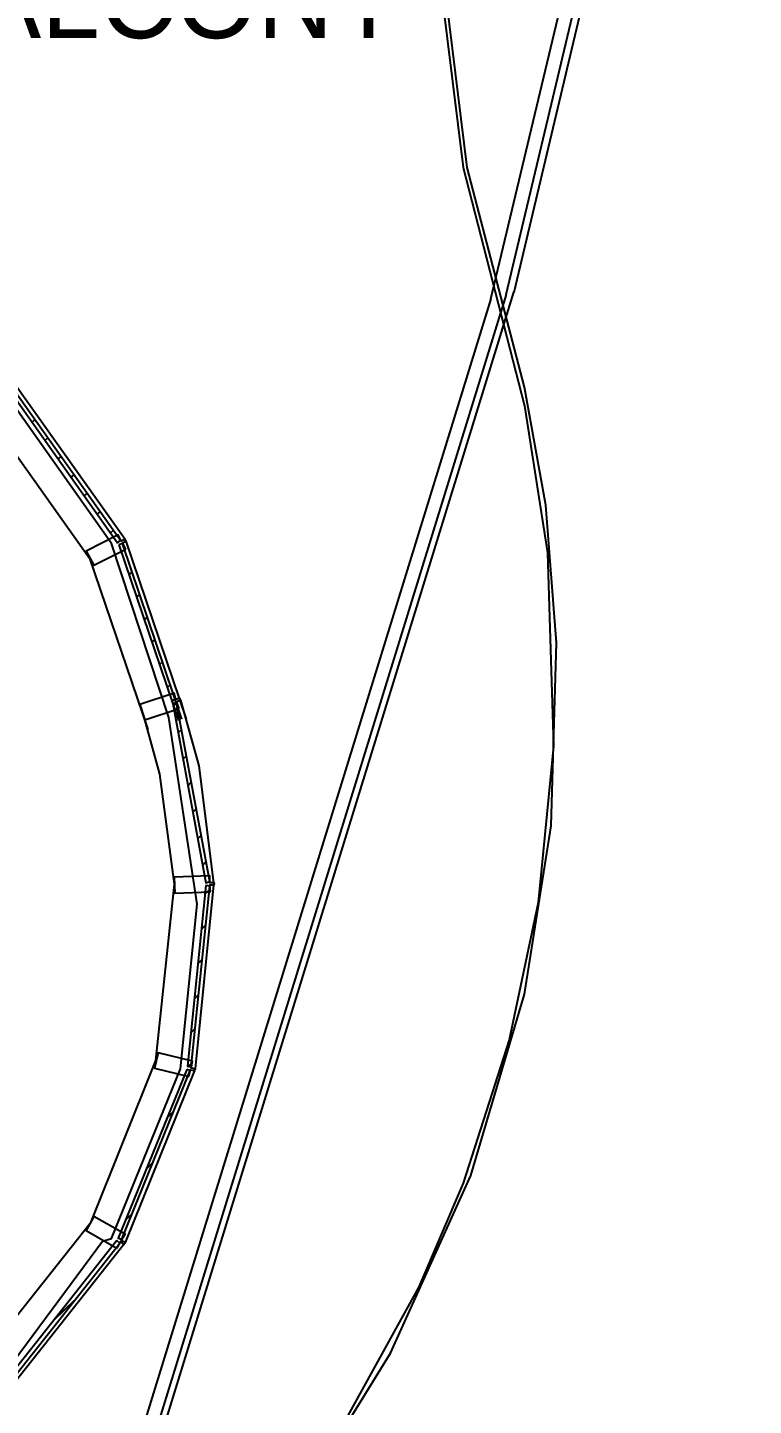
# Model space of a CAD drawing. Header units: feet. Extents: x -84 to 198, y -22 to 181.
# Drawn here: x 120.16 to 135.35, y 35.47 to 64.33 of the extents above; entities that cross this region are included whole.
import ezdxf
from ezdxf.enums import TextEntityAlignment as Align

# ---------------------------------------------------------------- set-up
doc = ezdxf.new("R2010")
doc.units = ezdxf.units.FT
for name, color, linetype in [('A-AREA-UNIDAD', 30, 'CONTINUOUS'), ('A-LINEA', 7, 'CONTINUOUS'), ('A-TEXTO-PDF', 3, 'CONTINUOUS')]:
    doc.layers.add(name, color=color, linetype=linetype)

msp = doc.modelspace()

# ---------------------------------------------------------------- linework, layer by layer
at = {"layer": 'A-AREA-UNIDAD'}
for points in [[(128.832, 65.0133), (129.28, 61.4044), (130.56, 56.4089), (131.04, 53.3333), (131.168, 49.28), (130.848, 46.0089), (130.24, 43.1289), (129.28, 40.1244), (128.352, 37.9556), (126.672, 34.9156)], [(125.952, 33.6356), (127.76, 36.5689), (129.44, 40.2844), (130.56, 44.0889), (131.12, 47.6089), (131.232, 51.4489), (131.008, 54.3289), (130.56, 56.8), (129.36, 61.4044), (128.928, 64.9244)], [(116.56, 33.5644), (119.6, 36.0356), (121.728, 38.9156), (121.92, 38.9689), (123.36, 42.5244), (123.712, 45.9733), (123.12, 49.8844), (121.92, 53.5289), (119.68, 56.6933), (117.2, 58.4889), (116.96, 59.1289), (116.832, 58.4889), (116.512, 58.2933), (113.68, 58.9689), (113.44, 59.1644), (113.568, 59.7333), (112.56, 59.7333), (109.52, 60.48), (108.88, 60.48), (108.8, 60.7644), (104.56, 61.6533), (100.88, 62.6489), (100.32, 62.6489), (98.848, 56.64)]]:
    msp.add_lwpolyline(points, dxfattribs=at)
at = {"layer": 'A-LINEA'}
for p, q in [((136.2784, 85.7137), (129.8533, 58.6431)), ((136.5216, 85.4857), (130.173, 58.7375)), ((136.6481, 85.3763), (130.3393, 58.7828)), ((136.6481, 85.3763), (130.3393, 58.7828)), ((120.416, 27.9992), (129.8657, 58.649)), ((120.6271, 27.7412), (130.1854, 58.7435)), ((120.7285, 27.6071), (130.3389, 58.7925)), ((120.7285, 27.6071), (130.3389, 58.7925)), ((119.92, 56.8311), (122.2, 53.6178)), ((119.2933, 56.2711), (121.4533, 53.2178)), ((120.2533, 56.0711), (120.32, 56.1244)), ((120.52, 55.6844), (120.5867, 55.7378)), ((120.8, 55.2978), (120.8667, 55.3511)), ((121.0667, 54.9111), (121.1333, 54.9644)), ((121.3467, 54.5244), (121.4133, 54.5778)), ((121.6133, 54.1378), (121.68, 54.1911)), ((121.8933, 53.7511), (121.96, 53.8044)), ((122.0667, 53.4978), (123.32, 49.8178)), ((122.2, 53.6044), (122.2133, 53.5911)), ((122.2133, 53.5911), (122.2133, 53.5911)), ((122.2133, 53.5778), (123.48, 49.8444)), ((121.4533, 53.2178), (122.68, 49.6311)), ((122.12, 53.3378), (122.1867, 53.3911)), ((122.28, 52.8711), (122.3467, 52.9244)), ((122.44, 52.4044), (122.5067, 52.4578)), ((122.6, 51.9244), (122.6667, 51.9778)), ((122.76, 51.4578), (122.8267, 51.5111)), ((122.92, 50.9911), (122.9867, 51.0444)), ((123.08, 50.5111), (123.1467, 50.5644)), ((123.1867, 50.2311), (123.2533, 50.2711)), ((123.36, 50.2578), (123.36, 50.2578)), ((123.36, 50.2444), (123.7467, 48.8711)), ((122.5733, 49.9644), (122.92, 48.6978)), ((123.2133, 50.1244), (123.28, 50.1911)), ((123.24, 50.0444), (123.3067, 50.0978)), ((123.32, 49.5644), (123.3867, 49.6311)), ((123.4133, 49.0178), (123.4933, 49.0844)), ((123.7467, 48.8711), (124.0533, 46.4178)), ((122.92, 48.6978), (123.2267, 46.3911)), ((123.52, 48.4578), (123.5867, 48.5244)), ((123.6133, 47.8978), (123.6933, 47.9644)), ((123.72, 47.3378), (123.7867, 47.4044)), ((123.8267, 46.7911), (123.8933, 46.8578)), ((123.2267, 46.3911), (122.84, 42.6978)), ((124.0533, 46.3778), (123.6667, 42.5244)), ((123.8667, 46.1778), (123.96, 46.2578)), ((124.0667, 46.4044), (124.0667, 46.3911)), ((124.0667, 46.4044), (124.0667, 46.4044)), ((123.8, 45.4444), (123.8933, 45.5378)), ((123.72, 44.7244), (123.8133, 44.8044)), ((123.6533, 43.9911), (123.7467, 44.0844)), ((123.5733, 43.2711), (123.6667, 43.3644)), ((122.84, 42.6978), (121.4667, 39.2844)), ((123.6533, 42.4844), (122.2, 38.8844)), ((123.52, 42.5644), (123.5867, 42.6311)), ((123.6667, 42.4978), (123.6533, 42.4978)), ((123.6667, 42.5111), (123.6667, 42.4978)), ((123.0667, 41.4844), (123.2133, 41.6311)), ((122.64, 40.4178), (122.7867, 40.5644)), ((121.4667, 39.2844), (119.16, 36.3644)), ((122.2, 39.3511), (122.3467, 39.4844)), ((122.1733, 38.8444), (119.7733, 35.8044)), ((122.1867, 38.8711), (122.1867, 38.8578)), ((122.1867, 38.8711), (122.1867, 38.8711)), ((120.7067, 37.2578), (121.1333, 37.6711))]:
    msp.add_line(p, q, dxfattribs=at)
for points in [[(119.8, 56.7111), (122.04, 53.5378), (122.1067, 53.5911), (119.8667, 56.7511)], [(122.2133, 53.4044), (122.1467, 53.5378), (122.2133, 53.5778), (122.2, 53.6178), (122.12, 53.5778), (122.0533, 53.7111), (121.3867, 53.3644), (121.5467, 53.0711), (122.2133, 53.4044)], [(123.3867, 49.8444), (122.1467, 53.5244), (122.0667, 53.4978)], [(123.3333, 50.0711), (123.28, 50.2178), (123.36, 50.2444), (123.3467, 50.2844), (123.2667, 50.2578), (123.2267, 50.3911), (122.5067, 50.1511), (122.6133, 49.8311), (123.3333, 50.0711)], [(123.2, 50.1778), (123.8933, 46.4178), (123.9733, 46.4444), (123.28, 50.1911), (123.2, 50.1778)], [(123.9867, 46.2311), (123.9733, 46.3778), (124.0667, 46.3778), (124.0667, 46.4178), (123.9733, 46.4178), (123.9733, 46.5644), (123.2267, 46.5378), (123.24, 46.2044), (123.9867, 46.2311)], [(123.8933, 46.3644), (123.5067, 42.5778), (123.5867, 42.5644), (123.9733, 46.3511), (123.8933, 46.3644)], [(123.5333, 42.3644), (123.5733, 42.4978), (123.6533, 42.4844), (123.6667, 42.5244), (123.5867, 42.5378), (123.6133, 42.6844), (122.8933, 42.8578), (122.8133, 42.5378), (123.5333, 42.3644)], [(123.4933, 42.5111), (122.0533, 38.9778), (122.1333, 38.9511), (123.56, 42.4844), (123.4933, 42.5111)], [(122.0267, 38.7644), (122.1067, 38.8978), (122.1733, 38.8444), (122.2, 38.8844), (122.12, 38.9244), (122.2, 39.0578), (121.5467, 39.4311), (121.3867, 39.1378), (122.0267, 38.7644)], [(122.0267, 38.9244), (119.6667, 35.9378), (119.7333, 35.8844), (122.0933, 38.8711), (122.0267, 38.9244)]]:
    msp.add_lwpolyline(points, dxfattribs=at)

# ---------------------------------------------------------------- texts
at = {"layer": 'A-TEXTO-PDF'}
msp.add_text('BALCONY', height=1.646, dxfattribs=at).set_placement((122.7698, 64.1118), align=Align.CENTER)

doc.saveas('drawing.dxf')
